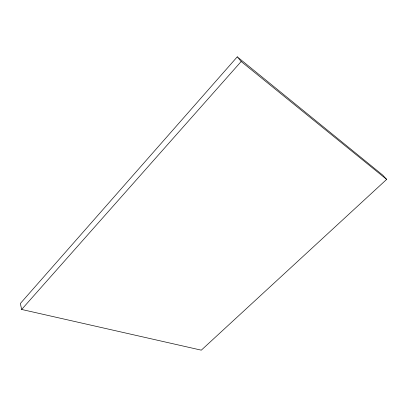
<?xml version="1.0" encoding="UTF-8"?>
<svg xmlns="http://www.w3.org/2000/svg" width="407" height="407" viewBox="0 0 407 407"><rect width="100%" height="100%" fill="white"/><g stroke="black" fill="none" stroke-linecap="round" stroke-linejoin="round"><path stroke-width="0.61" d="M237.266 56.832L20.35 303.49L21.652 309.462L201.297 350.168L386.65 179.395L382.763 175.147L237.266 56.832L241.163 61.513L386.65 179.395M21.652 309.462L241.163 61.513"/></g></svg>
